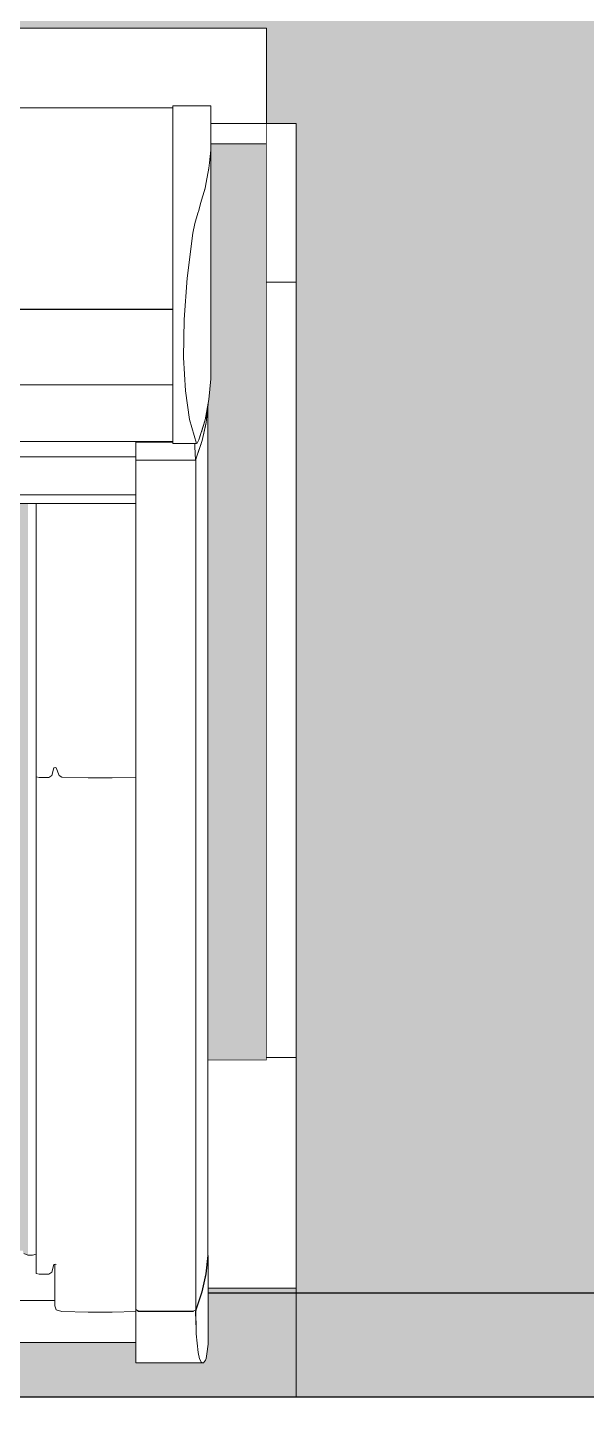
# Model space of a CAD drawing. Header units: metres. Extents: x -208 to 1512, y -277 to 123.
# Drawn here: x 827.844 to 828.219, y -15.091 to -14.15 of the extents above; entities that cross this region are included whole.
import ezdxf

# ---------------------------------------------------------------- set-up
doc = ezdxf.new("R2010")
doc.units = ezdxf.units.M
doc.header["$MEASUREMENT"] = 0
doc.linetypes.add('Baufluchtlinie', pattern=[2.6, 1.6, -1])
doc.linetypes.add('Wipeout_Contour', pattern=[1, 0, -1])
for name, color, linetype in [('325 Dachfenster', 7, 'Continuous'), ('330 Dachaufbau', 7, 'Continuous'), ('918 Lageplan Beschriftung.x', 7, 'Continuous'), ('Neubau_840 Baulinien', 7, 'Continuous')]:
    doc.layers.add(name, color=color, linetype=linetype)

# ---------------------------------------------------------------- blocks, each defined once
blk = doc.blocks.new('Dachfläche_65_5', base_point=(831.51728, -10.4))
at = {"layer": '330 Dachaufbau', "linetype": 'Continuous', "lineweight": 0, "true_color": 0x000000}
h = blk.add_hatch(color=18, dxfattribs=at)
h.paths.add_polyline_path([(831.51728, -13.58499), (828.57228, -13.58499), (828.57228, -11.155), (831.51728, -11.155), (831.51728, -10.4), (825.29541, -10.4), (825.31254, -15.07), (826.27442, -15.07), (826.27442, -14.22801), (828.02442, -14.22801), (828.02442, -15.07), (828.70279, -15.07), (828.70279, -14.22801), (830.45279, -14.22801), (830.45279, -15.07), (831.51728, -15.07)])
h.paths.add_polyline_path([(826.32035, -12.8025), (826.32035, -11.20127), (828.02035, -11.20127), (828.02035, -12.8025)], flags=0)
at = {"layer": '330 Dachaufbau', "color": 7, "linetype": 'Continuous', "lineweight": 18, "flags": 128}
for points in [[(828.02442, -14.22801), (826.27442, -14.22801)], [(828.02442, -15.07), (828.02442, -14.22801)], [(828.70279, -15.07), (828.02442, -15.07)]]:
    blk.add_lwpolyline(points, dxfattribs=at)
blk = doc.blocks.new('VELUX SlopeRoofBundle[44]_5', base_point=(825.25728, 0))
at = {"color": 254, "linetype": 'Wipeout_Contour', "lineweight": 0, "ltscale": 6624.691303}
blk.add_wipeout([(827.96702, -14.36427), (827.96702, -14.36991), (827.96706, -14.29623), (827.96706, -14.20473), (827.96705, -14.20261), (827.96704, -14.20997), (827.96703, -14.21873), (827.96702, -14.23224)], dxfattribs=at).dxf.layer = '325 Dachfenster'
at = {"color": 254, "linetype": 'Wipeout_Contour', "lineweight": 0, "ltscale": 3312.571994}
blk.add_wipeout([(828.00442, -14.32091), (828.00442, -14.84205), (828.02442, -14.84205), (828.02442, -14.32091)], dxfattribs=at).dxf.layer = '325 Dachfenster'
at = {"color": 254, "linetype": 'Wipeout_Contour', "lineweight": 0, "ltscale": 3312.579909}
blk.add_wipeout([(827.94142, -14.4134), (827.94142, -14.42938), (827.95728, -14.42938), (827.95277, -14.4134)], dxfattribs=at).dxf.layer = '325 Dachfenster'
at = {"color": 254, "linetype": 'Wipeout_Contour', "lineweight": 0, "ltscale": 3311.960292}
blk.add_wipeout([(827.86152, -14.64745), (827.86232, -14.64717), (827.86232, -14.46976), (827.86152, -14.46976)], dxfattribs=at).dxf.layer = '325 Dachfenster'
at = {"color": 254, "linetype": 'Wipeout_Contour', "lineweight": 0, "ltscale": 3310.704285}
blk.add_wipeout([(827.16222, -15.03311), (827.91662, -15.03311), (827.91662, -15.02858), (827.16222, -15.02858)], dxfattribs=at).dxf.layer = '325 Dachfenster'
at = {"color": 254, "linetype": 'Wipeout_Contour', "lineweight": 0, "ltscale": 4139.94595}
blk.add_wipeout([(827.91662, -15.04683), (827.91662, -15.04719), (827.96212, -15.04719), (827.96112, -15.04689), (827.96083, -15.04683)], dxfattribs=at).dxf.layer = '325 Dachfenster'
at = {"color": 254, "linetype": 'Wipeout_Contour', "lineweight": 0, "ltscale": 3312.549962}
blk.add_wipeout([(828.00442, -14.21437), (828.00442, -14.32091), (828.02442, -14.32091), (828.02442, -14.21437)], dxfattribs=at).dxf.layer = '325 Dachfenster'
at = {"color": 254, "linetype": 'Wipeout_Contour', "lineweight": 0, "ltscale": 3312.541765}
blk.add_wipeout([(827.94142, -14.39403), (827.94142, -14.4134), (827.95277, -14.4134), (827.94988, -14.39403)], dxfattribs=at).dxf.layer = '325 Dachfenster'
at = {"color": 254, "linetype": 'Wipeout_Contour', "lineweight": 0, "ltscale": 3311.963497}
blk.add_wipeout([(827.86232, -14.46976), (827.86232, -14.64717), (827.86312, -14.64738), (827.86312, -14.46976)], dxfattribs=at).dxf.layer = '325 Dachfenster'
at = {"color": 254, "linetype": 'Wipeout_Contour', "lineweight": 0, "ltscale": 3310.704459}
blk.add_wipeout([(827.16222, -15.03339), (827.91662, -15.03339), (827.91662, -15.03311), (827.16222, -15.03311)], dxfattribs=at).dxf.layer = '325 Dachfenster'
at = {"layer": '325 Dachfenster', "linetype": 'Continuous', "lineweight": 0, "flags": 128}
for points in [[(828.02442, -14.21437), (828.02442, -14.32091)], [(828.00442, -14.32091), (828.02442, -14.32091)]]:
    blk.add_lwpolyline(points, dxfattribs=at)
at = {"color": 254, "linetype": 'Wipeout_Contour', "lineweight": 0, "ltscale": 3312.432256}
blk.add_wipeout([(827.94142, -14.39403), (827.94988, -14.39403), (827.94861, -14.37154), (827.94142, -14.37154)], dxfattribs=at).dxf.layer = '325 Dachfenster'
at = {"color": 254, "linetype": 'Wipeout_Contour', "lineweight": 0, "ltscale": 3311.968702}
blk.add_wipeout([(827.86312, -14.64738), (827.86512, -14.65254), (827.86512, -14.46976), (827.86312, -14.46976)], dxfattribs=at).dxf.layer = '325 Dachfenster'
at = {"color": 254, "linetype": 'Wipeout_Contour', "lineweight": 0, "ltscale": 3312.334921}
blk.add_wipeout([(827.94142, -14.34615), (827.94142, -14.37154), (827.94861, -14.37154), (827.94903, -14.34615)], dxfattribs=at).dxf.layer = '325 Dachfenster'
at = {"color": 254, "linetype": 'Wipeout_Contour', "lineweight": 0, "ltscale": 3311.955705}
blk.add_wipeout([(827.86022, -14.46976), (827.86022, -14.65261), (827.86152, -14.64745), (827.86152, -14.46976)], dxfattribs=at).dxf.layer = '325 Dachfenster'
at = {"color": 254, "linetype": 'Wipeout_Contour', "lineweight": 0, "ltscale": 9936.168411}
blk.add_wipeout([(827.94861, -14.37154), (827.94988, -14.39403), (827.95277, -14.4134), (827.95728, -14.42938), (827.95792, -14.4291), (827.95902, -14.42693), (827.95902, -14.27283), (827.95826, -14.27474), (827.95617, -14.2816), (827.95486, -14.28817), (827.95112, -14.31829), (827.94903, -14.34615)], dxfattribs=at).dxf.layer = '325 Dachfenster'
at = {"color": 254, "linetype": 'Wipeout_Contour', "lineweight": 0, "ltscale": 3311.932158}
blk.add_wipeout([(827.85152, -14.65389), (827.85812, -14.65389), (827.85812, -14.46976), (827.85152, -14.46976)], dxfattribs=at).dxf.layer = '325 Dachfenster'
at = {"color": 254, "linetype": 'Wipeout_Contour', "lineweight": 0, "ltscale": 3311.976818}
blk.add_wipeout([(827.86512, -14.46976), (827.86512, -14.65254), (827.86692, -14.6536), (827.86692, -14.46976)], dxfattribs=at).dxf.layer = '325 Dachfenster'
at = {"color": 254, "linetype": 'Wipeout_Contour', "lineweight": 0, "ltscale": 4140.645843}
blk.add_wipeout([(827.95902, -14.27283), (827.95902, -14.42693), (827.96312, -14.41344), (827.96312, -14.2578), (827.96014, -14.26816)], dxfattribs=at).dxf.layer = '325 Dachfenster'
at = {"color": 254, "linetype": 'Wipeout_Contour', "lineweight": 0, "ltscale": 3312.49453}
blk.add_wipeout([(827.94142, -14.31829), (827.94142, -14.34615), (827.94903, -14.34615), (827.95112, -14.31829)], dxfattribs=at).dxf.layer = '325 Dachfenster'
at = {"color": 254, "linetype": 'Wipeout_Contour', "lineweight": 0, "ltscale": 3311.915105}
blk.add_wipeout([(827.84962, -14.65339), (827.85152, -14.65389), (827.85152, -14.46976), (827.84962, -14.46976)], dxfattribs=at).dxf.layer = '325 Dachfenster'
at = {"color": 254, "linetype": 'Wipeout_Contour', "lineweight": 0, "ltscale": 3311.949407}
blk.add_wipeout([(827.85812, -14.46976), (827.85812, -14.65389), (827.86022, -14.65261), (827.86022, -14.46976)], dxfattribs=at).dxf.layer = '325 Dachfenster'
at = {"color": 254, "linetype": 'Wipeout_Contour', "lineweight": 0, "ltscale": 3312.01569}
blk.add_wipeout([(827.86692, -14.6536), (827.88452, -14.65417), (827.88452, -14.46976), (827.86692, -14.46976)], dxfattribs=at).dxf.layer = '325 Dachfenster'
at = {"color": 254, "linetype": 'Wipeout_Contour', "lineweight": 0, "ltscale": 4140.670861}
blk.add_wipeout([(827.96312, -14.2578), (827.96312, -14.41344), (827.96572, -14.39979), (827.96572, -14.24443), (827.9638, -14.25402)], dxfattribs=at).dxf.layer = '325 Dachfenster'
at = {"color": 254, "linetype": 'Wipeout_Contour', "lineweight": 0, "ltscale": 3312.561913}
blk.add_wipeout([(827.94142, -14.28817), (827.94142, -14.31829), (827.95112, -14.31829), (827.95486, -14.28817)], dxfattribs=at).dxf.layer = '325 Dachfenster'
at = {"color": 254, "linetype": 'Wipeout_Contour', "lineweight": 0, "ltscale": 5797.372191}
blk.add_wipeout([(827.95712, -14.43932), (827.96112, -14.42737), (827.96112, -14.42002), (827.95902, -14.42693), (827.95792, -14.4291), (827.95728, -14.42938), (827.95712, -14.42938)], dxfattribs=at).dxf.layer = '325 Dachfenster'
at = {"color": 254, "linetype": 'Wipeout_Contour', "lineweight": 0, "ltscale": 3311.907055}
blk.add_wipeout([(827.84412, -14.46976), (827.84412, -14.97484), (827.84722, -14.97491), (827.84722, -14.46976)], dxfattribs=at).dxf.layer = '325 Dachfenster'
at = {"color": 254, "linetype": 'Wipeout_Contour', "lineweight": 0, "ltscale": 3312.083345}
blk.add_wipeout([(827.88452, -14.46976), (827.88452, -14.65417), (827.90072, -14.65417), (827.90072, -14.46976)], dxfattribs=at).dxf.layer = '325 Dachfenster'
at = {"color": 254, "linetype": 'Wipeout_Contour', "lineweight": 0, "ltscale": 3311.974485}
blk.add_wipeout([(827.86022, -14.65261), (827.86022, -14.9863), (827.86152, -14.98114), (827.86152, -14.64745)], dxfattribs=at).dxf.layer = '325 Dachfenster'
at = {"color": 254, "linetype": 'Wipeout_Contour', "lineweight": 0, "ltscale": 4140.672292}
blk.add_wipeout([(827.96572, -14.39979), (827.96702, -14.38588), (827.96702, -14.23224), (827.96607, -14.24087), (827.96572, -14.24443)], dxfattribs=at).dxf.layer = '325 Dachfenster'
at = {"color": 254, "linetype": 'Wipeout_Contour', "lineweight": 0, "ltscale": 4140.193274}
blk.add_wipeout([(827.96112, -14.42002), (827.96112, -14.42737), (827.96382, -14.4152), (827.96382, -14.40977), (827.96312, -14.41344)], dxfattribs=at).dxf.layer = '325 Dachfenster'
at = {"color": 254, "linetype": 'Wipeout_Contour', "lineweight": 0, "ltscale": 3311.918012}
blk.add_wipeout([(827.84722, -14.97491), (827.84962, -14.97409), (827.84962, -14.46976), (827.84722, -14.46976)], dxfattribs=at).dxf.layer = '325 Dachfenster'
at = {"color": 254, "linetype": 'Wipeout_Contour', "lineweight": 0, "ltscale": 3312.147477}
blk.add_wipeout([(827.90072, -14.46976), (827.90072, -14.65417), (827.91662, -14.65366), (827.91662, -14.46976)], dxfattribs=at).dxf.layer = '325 Dachfenster'
at = {"color": 254, "linetype": 'Wipeout_Contour', "lineweight": 0, "ltscale": 3311.995316}
blk.add_wipeout([(827.86692, -14.6536), (827.86512, -14.65254), (827.86512, -14.98626), (827.86692, -14.98732)], dxfattribs=at).dxf.layer = '325 Dachfenster'
at = {"layer": '325 Dachfenster', "linetype": 'Continuous', "lineweight": 0, "flags": 128}
for points in [[(827.96702, -14.36991), (827.96706, -14.29623)], [(827.96702, -14.38455), (827.96702, -14.36991)]]:
    blk.add_lwpolyline(points, dxfattribs=at)
at = {"color": 254, "linetype": 'Wipeout_Contour', "lineweight": 0, "ltscale": 3312.306579}
blk.add_wipeout([(827.94142, -14.21873), (827.94142, -14.22906), (827.96703, -14.22906), (827.96703, -14.21873)], dxfattribs=at).dxf.layer = '325 Dachfenster'
at = {"color": 254, "linetype": 'Wipeout_Contour', "lineweight": 0, "ltscale": 4139.994269}
blk.add_wipeout([(827.94142, -14.24087), (827.94142, -14.25402), (827.9638, -14.25402), (827.96572, -14.24443), (827.96607, -14.24087)], dxfattribs=at).dxf.layer = '325 Dachfenster'
at = {"color": 254, "linetype": 'Wipeout_Contour', "lineweight": 0, "ltscale": 3312.352029}
blk.add_wipeout([(827.96512, -14.40294), (827.96382, -14.40977), (827.96382, -14.4152), (827.96512, -14.40295)], dxfattribs=at).dxf.layer = '325 Dachfenster'
at = {"color": 254, "linetype": 'Wipeout_Contour', "lineweight": 0, "ltscale": 3312.259187}
blk.add_wipeout([(827.91662, -14.43142), (827.91662, -14.44058), (827.95659, -14.44058), (827.95622, -14.43142)], dxfattribs=at).dxf.layer = '325 Dachfenster'
at = {"color": 254, "linetype": 'Wipeout_Contour', "lineweight": 0, "ltscale": 3311.93357}
blk.add_wipeout([(827.85152, -14.65389), (827.84962, -14.65339), (827.84962, -14.98708), (827.85152, -14.98757)], dxfattribs=at).dxf.layer = '325 Dachfenster'
at = {"color": 254, "linetype": 'Wipeout_Contour', "lineweight": 0, "ltscale": 3311.98748}
blk.add_wipeout([(827.86512, -14.65254), (827.86312, -14.64738), (827.86312, -14.9811), (827.86512, -14.98626)], dxfattribs=at).dxf.layer = '325 Dachfenster'
at = {"color": 254, "linetype": 'Wipeout_Contour', "lineweight": 0, "ltscale": 3312.305935}
blk.add_wipeout([(827.94142, -14.20997), (827.94142, -14.21873), (827.96703, -14.21873), (827.96704, -14.20997)], dxfattribs=at).dxf.layer = '325 Dachfenster'
at = {"color": 254, "linetype": 'Wipeout_Contour', "lineweight": 0, "ltscale": 4139.92877}
blk.add_wipeout([(827.94142, -14.22906), (827.94142, -14.24087), (827.96607, -14.24087), (827.96702, -14.23224), (827.96703, -14.22906)], dxfattribs=at).dxf.layer = '325 Dachfenster'
at = {"color": 254, "linetype": 'Wipeout_Contour', "lineweight": 0, "ltscale": 4140.074925}
blk.add_wipeout([(827.94142, -14.25402), (827.94142, -14.26816), (827.96014, -14.26816), (827.96312, -14.2578), (827.9638, -14.25402)], dxfattribs=at).dxf.layer = '325 Dachfenster'
at = {"color": 254, "linetype": 'Wipeout_Contour', "lineweight": 0, "ltscale": 4140.806641}
blk.add_wipeout([(827.96362, -14.4161), (827.96362, -14.98739), (827.96492, -14.97514), (827.96492, -14.40484), (827.96382, -14.4152)], dxfattribs=at).dxf.layer = '325 Dachfenster'
at = {"color": 254, "linetype": 'Wipeout_Contour', "lineweight": 0, "ltscale": 4968.124503}
blk.add_wipeout([(827.91662, -14.43142), (827.95622, -14.43142), (827.95622, -14.42938), (827.94142, -14.42938), (827.94142, -14.42846), (827.91662, -14.42846)], dxfattribs=at).dxf.layer = '325 Dachfenster'
at = {"color": 254, "linetype": 'Wipeout_Contour', "lineweight": 0, "ltscale": 3311.950584}
blk.add_wipeout([(827.85152, -14.65389), (827.85152, -14.98757), (827.85812, -14.98757), (827.85812, -14.65389)], dxfattribs=at).dxf.layer = '325 Dachfenster'
at = {"color": 254, "linetype": 'Wipeout_Contour', "lineweight": 0, "ltscale": 3312.03417}
blk.add_wipeout([(827.86692, -14.6536), (827.86692, -14.98732), (827.88452, -14.98789), (827.88452, -14.65417)], dxfattribs=at).dxf.layer = '325 Dachfenster'
at = {"layer": '325 Dachfenster', "linetype": 'Continuous', "lineweight": 0, "flags": 128}
blk.add_lwpolyline([(827.96512, -14.40294), (827.96512, -14.40295)], dxfattribs=at)
at = {"color": 254, "linetype": 'Wipeout_Contour', "lineweight": 0, "ltscale": 3312.305408}
blk.add_wipeout([(827.94142, -14.20261), (827.94142, -14.20997), (827.96704, -14.20997), (827.96705, -14.20261)], dxfattribs=at).dxf.layer = '325 Dachfenster'
at = {"color": 254, "linetype": 'Wipeout_Contour', "lineweight": 0, "ltscale": 4140.039423}
blk.add_wipeout([(827.94142, -14.26816), (827.94142, -14.27474), (827.95826, -14.27474), (827.95902, -14.27283), (827.96014, -14.26816)], dxfattribs=at).dxf.layer = '325 Dachfenster'
at = {"color": 254, "linetype": 'Wipeout_Contour', "lineweight": 0, "ltscale": 3312.219542}
blk.add_wipeout([(827.91662, -14.42818), (827.91662, -14.42846), (827.94142, -14.42846), (827.94142, -14.42818)], dxfattribs=at).dxf.layer = '325 Dachfenster'
at = {"color": 254, "linetype": 'Wipeout_Contour', "lineweight": 0, "ltscale": 4968.590463}
blk.add_wipeout([(827.95622, -14.42938), (827.95622, -14.43142), (827.95659, -14.44058), (827.95667, -14.4405), (827.95712, -14.43932), (827.95712, -14.42938)], dxfattribs=at).dxf.layer = '325 Dachfenster'
at = {"color": 254, "linetype": 'Wipeout_Contour', "lineweight": 0, "ltscale": 3311.967931}
blk.add_wipeout([(827.85812, -14.65389), (827.85812, -14.98757), (827.86022, -14.9863), (827.86022, -14.65261)], dxfattribs=at).dxf.layer = '325 Dachfenster'
at = {"color": 254, "linetype": 'Wipeout_Contour', "lineweight": 0, "ltscale": 3312.101782}
blk.add_wipeout([(827.90072, -14.65417), (827.88452, -14.65417), (827.88452, -14.98789), (827.90072, -14.98789)], dxfattribs=at).dxf.layer = '325 Dachfenster'
at = {"layer": '325 Dachfenster', "linetype": 'Continuous', "lineweight": 0, "flags": 128}
for points in [[(827.96706, -14.20473), (827.96705, -14.20261)], [(827.96706, -14.29623), (827.96706, -14.20473)], [(828.02442, -14.21437), (828.00442, -14.21437), (827.96706, -14.21437)]]:
    blk.add_lwpolyline(points, dxfattribs=at)
at = {"color": 254, "linetype": 'Wipeout_Contour', "lineweight": 0, "ltscale": 3310.646118}
blk.add_wipeout([(827.13742, -14.20381), (827.13742, -14.21131), (827.94142, -14.21131), (827.94142, -14.20381)], dxfattribs=at).dxf.layer = '325 Dachfenster'
at = {"color": 254, "linetype": 'Wipeout_Contour', "lineweight": 0, "ltscale": 3310.649862}
blk.add_wipeout([(827.94142, -14.25494), (827.13742, -14.25494), (827.13742, -14.26901), (827.94142, -14.26901)], dxfattribs=at).dxf.layer = '325 Dachfenster'
at = {"color": 254, "linetype": 'Wipeout_Contour', "lineweight": 0, "ltscale": 3312.413986}
blk.add_wipeout([(827.94142, -14.27474), (827.94142, -14.2816), (827.95617, -14.2816), (827.95826, -14.27474)], dxfattribs=at).dxf.layer = '325 Dachfenster'
at = {"color": 254, "linetype": 'Wipeout_Contour', "lineweight": 0, "ltscale": 3310.660823}
blk.add_wipeout([(827.13742, -14.42818), (827.94142, -14.42818), (827.94142, -14.41206), (827.13742, -14.41206)], dxfattribs=at).dxf.layer = '325 Dachfenster'
at = {"color": 254, "linetype": 'Wipeout_Contour', "lineweight": 0, "ltscale": 4140.876801}
blk.add_wipeout([(827.96092, -14.42797), (827.96092, -14.99956), (827.96362, -14.98739), (827.96362, -14.4161), (827.96112, -14.42737)], dxfattribs=at).dxf.layer = '325 Dachfenster'
at = {"color": 254, "linetype": 'Wipeout_Contour', "lineweight": 0, "ltscale": 3312.271545}
blk.add_wipeout([(827.91832, -14.44058), (827.91832, -15.01247), (827.95512, -15.01247), (827.95512, -14.44058)], dxfattribs=at).dxf.layer = '325 Dachfenster'
at = {"color": 254, "linetype": 'Wipeout_Contour', "lineweight": 0, "ltscale": 3311.978514}
blk.add_wipeout([(827.86152, -14.64745), (827.86152, -14.98114), (827.86232, -14.98085), (827.86232, -14.64717)], dxfattribs=at).dxf.layer = '325 Dachfenster'
at = {"layer": '325 Dachfenster', "linetype": 'Continuous', "lineweight": 0, "flags": 128}
for points in [[(827.13742, -14.20381), (827.94142, -14.20381)], [(827.96705, -14.20261), (827.94142, -14.20261)]]:
    blk.add_lwpolyline(points, dxfattribs=at)
at = {"color": 254, "linetype": 'Wipeout_Contour', "lineweight": 0, "ltscale": 3310.646674}
blk.add_wipeout([(827.94142, -14.21131), (827.13742, -14.21131), (827.13742, -14.22001), (827.94142, -14.22001)], dxfattribs=at).dxf.layer = '325 Dachfenster'
at = {"color": 254, "linetype": 'Wipeout_Contour', "lineweight": 0, "ltscale": 3310.648931}
blk.add_wipeout([(827.13742, -14.242), (827.13742, -14.25494), (827.94142, -14.25494), (827.94142, -14.242)], dxfattribs=at).dxf.layer = '325 Dachfenster'
at = {"color": 254, "linetype": 'Wipeout_Contour', "lineweight": 0, "ltscale": 3310.650556}
blk.add_wipeout([(827.13742, -14.26901), (827.13742, -14.27509), (827.94142, -14.27509), (827.94142, -14.26901)], dxfattribs=at).dxf.layer = '325 Dachfenster'
at = {"color": 254, "linetype": 'Wipeout_Contour', "lineweight": 0, "ltscale": 3312.376661}
blk.add_wipeout([(827.94142, -14.2816), (827.94142, -14.28817), (827.95486, -14.28817), (827.95617, -14.2816)], dxfattribs=at).dxf.layer = '325 Dachfenster'
at = {"color": 254, "linetype": 'Wipeout_Contour', "lineweight": 0, "ltscale": 3310.659523}
blk.add_wipeout([(827.13742, -14.39084), (827.13742, -14.41206), (827.94142, -14.41206), (827.94142, -14.39084)], dxfattribs=at).dxf.layer = '325 Dachfenster'
at = {"color": 254, "linetype": 'Wipeout_Contour', "lineweight": 0, "ltscale": 4967.821618}
blk.add_wipeout([(827.95512, -14.44058), (827.95512, -15.01247), (827.95692, -15.01151), (827.95692, -14.43984), (827.95667, -14.4405), (827.95659, -14.44058)], dxfattribs=at).dxf.layer = '325 Dachfenster'
at = {"color": 254, "linetype": 'Wipeout_Contour', "lineweight": 0, "ltscale": 3312.194493}
blk.add_wipeout([(827.91662, -14.44058), (827.91662, -15.01121), (827.91832, -15.01247), (827.91832, -14.44058)], dxfattribs=at).dxf.layer = '325 Dachfenster'
at = {"color": 254, "linetype": 'Wipeout_Contour', "lineweight": 0, "ltscale": 4967.24735}
blk.add_wipeout([(827.86232, -14.98085), (827.86302, -14.98104), (827.86302, -14.98107), (827.86312, -14.9811), (827.86312, -14.64738), (827.86232, -14.64717)], dxfattribs=at).dxf.layer = '325 Dachfenster'
at = {"layer": '325 Dachfenster', "linetype": 'Continuous', "lineweight": 0, "flags": 128}
for points in [[(827.84962, -14.65339), (827.85152, -14.65389), (827.85812, -14.65389)], [(827.85812, -14.65389), (827.86022, -14.65261)], [(827.86022, -14.65261), (827.86152, -14.64745)], [(827.86152, -14.64745), (827.86232, -14.64717)], [(827.86232, -14.64717), (827.86312, -14.64738)], [(827.86312, -14.64738), (827.86512, -14.65254)], [(827.86512, -14.65254), (827.86692, -14.6536)]]:
    blk.add_lwpolyline(points, dxfattribs=at)
at = {"color": 254, "linetype": 'Wipeout_Contour', "lineweight": 0, "ltscale": 3310.647325}
blk.add_wipeout([(827.13742, -14.22001), (827.13742, -14.23026), (827.94142, -14.23026), (827.94142, -14.22001)], dxfattribs=at).dxf.layer = '325 Dachfenster'
at = {"color": 254, "linetype": 'Wipeout_Contour', "lineweight": 0, "ltscale": 3310.650988}
blk.add_wipeout([(827.94142, -14.27509), (827.13742, -14.27509), (827.13742, -14.28152), (827.94142, -14.28152)], dxfattribs=at).dxf.layer = '325 Dachfenster'
at = {"color": 254, "linetype": 'Wipeout_Contour', "lineweight": 0, "ltscale": 3310.652659}
blk.add_wipeout([(827.13742, -14.28761), (827.13742, -14.31738), (827.94142, -14.31738), (827.94142, -14.28761)], dxfattribs=at).dxf.layer = '325 Dachfenster'
at = {"color": 254, "linetype": 'Wipeout_Contour', "lineweight": 0, "ltscale": 3310.658755}
blk.add_wipeout([(827.13742, -14.39), (827.13742, -14.39084), (827.94142, -14.39084), (827.94142, -14.39)], dxfattribs=at).dxf.layer = '325 Dachfenster'
at = {"color": 254, "linetype": 'Wipeout_Contour', "lineweight": 0, "ltscale": 4140.884537}
blk.add_wipeout([(827.95692, -14.43984), (827.95692, -15.01151), (827.96092, -14.99956), (827.96092, -14.42797), (827.95712, -14.43932)], dxfattribs=at).dxf.layer = '325 Dachfenster'
at = {"color": 254, "linetype": 'Wipeout_Contour', "lineweight": 0, "ltscale": 3310.664077}
blk.add_wipeout([(827.91662, -14.46389), (827.16222, -14.46389), (827.16222, -14.46963), (827.91662, -14.46963)], dxfattribs=at).dxf.layer = '325 Dachfenster'
at = {"color": 254, "linetype": 'Wipeout_Contour', "lineweight": 0, "ltscale": 3312.165951}
blk.add_wipeout([(827.90072, -14.98789), (827.91662, -14.98738), (827.91662, -14.65366), (827.90072, -14.65417)], dxfattribs=at).dxf.layer = '325 Dachfenster'
at = {"color": 254, "linetype": 'Wipeout_Contour', "lineweight": 0, "ltscale": 13242.781842}
blk.add_wipeout([(827.16222, -15.01269), (827.16222, -15.02356), (827.91662, -15.02356), (827.91662, -15.01269), (827.90072, -15.0132), (827.88452, -15.0132), (827.86692, -15.01264), (827.86312, -15.01158), (827.86212, -15.00882), (827.86212, -15.00525), (827.21672, -15.00525), (827.21672, -15.00882), (827.21572, -15.01158), (827.21192, -15.01264), (827.19432, -15.0132), (827.17812, -15.0132)], dxfattribs=at).dxf.layer = '325 Dachfenster'
at = {"layer": '325 Dachfenster', "linetype": 'Continuous', "lineweight": 0, "flags": 128}
for points in [[(827.96705, -14.20261), (827.96704, -14.20997), (827.96703, -14.21873), (827.96703, -14.22906), (827.96702, -14.23224), (827.96607, -14.24087), (827.96572, -14.24443), (827.9638, -14.25402), (827.96312, -14.2578), (827.96014, -14.26816), (827.95902, -14.27283), (827.95826, -14.27474), (827.95617, -14.2816), (827.95486, -14.28817), (827.95112, -14.31829), (827.94903, -14.34615), (827.94861, -14.37154), (827.94988, -14.39403), (827.95277, -14.4134), (827.95728, -14.42938)], [(827.95792, -14.4291), (827.95902, -14.42693), (827.96312, -14.41344), (827.96572, -14.39979), (827.96702, -14.38588), (827.96702, -14.38455)], [(827.95667, -14.4405), (827.95712, -14.43932), (827.96112, -14.42737), (827.96382, -14.4152), (827.96512, -14.40295)], [(827.95728, -14.42938), (827.94142, -14.42938)], [(827.95622, -14.42938), (827.95622, -14.43142), (827.95659, -14.44058)], [(827.95728, -14.42938), (827.95792, -14.4291)], [(827.95659, -14.44058), (827.95667, -14.4405)], [(827.86692, -14.6536), (827.88452, -14.65417), (827.90072, -14.65417), (827.91662, -14.65366)]]:
    blk.add_lwpolyline(points, dxfattribs=at)
at = {"color": 254, "linetype": 'Wipeout_Contour', "lineweight": 0, "ltscale": 3310.648082}
blk.add_wipeout([(827.13742, -14.23026), (827.13742, -14.242), (827.94142, -14.242), (827.94142, -14.23026)], dxfattribs=at).dxf.layer = '325 Dachfenster'
at = {"color": 254, "linetype": 'Wipeout_Contour', "lineweight": 0, "ltscale": 3310.65142}
blk.add_wipeout([(827.13742, -14.28761), (827.94142, -14.28761), (827.94142, -14.28152), (827.13742, -14.28152)], dxfattribs=at).dxf.layer = '325 Dachfenster'
at = {"color": 254, "linetype": 'Wipeout_Contour', "lineweight": 0, "ltscale": 3310.654439}
blk.add_wipeout([(827.94142, -14.31738), (827.13742, -14.31738), (827.13742, -14.33908), (827.94142, -14.33908)], dxfattribs=at).dxf.layer = '325 Dachfenster'
at = {"color": 254, "linetype": 'Wipeout_Contour', "lineweight": 0, "ltscale": 3310.65791}
blk.add_wipeout([(827.13742, -14.39), (827.94142, -14.39), (827.94142, -14.36652), (827.13742, -14.36652)], dxfattribs=at).dxf.layer = '325 Dachfenster'
at = {"color": 254, "linetype": 'Wipeout_Contour', "lineweight": 0, "ltscale": 3310.663823}
blk.add_wipeout([(827.91662, -14.46237), (827.16222, -14.46237), (827.16222, -14.46389), (827.91662, -14.46389)], dxfattribs=at).dxf.layer = '325 Dachfenster'
at = {"color": 254, "linetype": 'Wipeout_Contour', "lineweight": 0, "ltscale": 3310.664282}
blk.add_wipeout([(827.16222, -14.46963), (827.16222, -14.46976), (827.91662, -14.46976), (827.91662, -14.46963)], dxfattribs=at).dxf.layer = '325 Dachfenster'
at = {"color": 254, "linetype": 'Wipeout_Contour', "lineweight": 0, "ltscale": 6625.654283}
blk.add_wipeout([(827.96492, -14.84386), (827.96492, -14.975), (827.96512, -14.97514), (827.96512, -14.99705), (828.02442, -14.99705), (828.02442, -14.84205), (828.00442, -14.84205), (828.00442, -14.84386)], dxfattribs=at).dxf.layer = '325 Dachfenster'
at = {"color": 254, "linetype": 'Wipeout_Contour', "lineweight": 0, "ltscale": 3312.047004}
blk.add_wipeout([(827.86692, -14.98732), (827.86692, -15.01264), (827.88452, -15.0132), (827.88452, -14.98789)], dxfattribs=at).dxf.layer = '325 Dachfenster'
at = {"color": 254, "linetype": 'Wipeout_Contour', "lineweight": 0, "ltscale": 3310.703915}
blk.add_wipeout([(827.16222, -15.02462), (827.16222, -15.02689), (827.91662, -15.02689), (827.91662, -15.02462)], dxfattribs=at).dxf.layer = '325 Dachfenster'
at = {"layer": '325 Dachfenster', "linetype": 'Continuous', "lineweight": 0, "flags": 128}
for points in [[(828.02442, -14.32091), (828.02442, -14.84205)], [(827.13742, -14.39), (827.94142, -14.39)], [(827.91662, -14.46976), (827.16222, -14.46976)], [(828.02442, -14.84205), (828.00442, -14.84205)], [(828.02442, -14.84205), (828.02442, -14.99705)]]:
    blk.add_lwpolyline(points, dxfattribs=at)
at = {"color": 254, "linetype": 'Wipeout_Contour', "lineweight": 0, "ltscale": 3310.656179}
blk.add_wipeout([(827.94142, -14.34014), (827.13742, -14.34014), (827.13742, -14.36652), (827.94142, -14.36652)], dxfattribs=at).dxf.layer = '325 Dachfenster'
at = {"color": 254, "linetype": 'Wipeout_Contour', "lineweight": 0, "ltscale": 3310.663553}
blk.add_wipeout([(827.16222, -14.46042), (827.91662, -14.46042), (827.91662, -14.45811), (827.16222, -14.45811)], dxfattribs=at).dxf.layer = '325 Dachfenster'
at = {"color": 254, "linetype": 'Wipeout_Contour', "lineweight": 0, "ltscale": 3312.331924}
blk.add_wipeout([(827.86212, -15.00882), (827.86312, -15.01158), (827.86512, -14.98626), (827.86312, -14.98117)], dxfattribs=at).dxf.layer = '325 Dachfenster'
at = {"color": 254, "linetype": 'Wipeout_Contour', "lineweight": 0, "ltscale": 3312.114639}
blk.add_wipeout([(827.88452, -15.0132), (827.90072, -15.0132), (827.90072, -14.98789), (827.88452, -14.98789)], dxfattribs=at).dxf.layer = '325 Dachfenster'
at = {"color": 254, "linetype": 'Wipeout_Contour', "lineweight": 0, "ltscale": 3310.704059}
blk.add_wipeout([(827.16222, -15.02689), (827.16222, -15.02858), (827.91662, -15.02858), (827.91662, -15.02689)], dxfattribs=at).dxf.layer = '325 Dachfenster'
at = {"color": 254, "linetype": 'Wipeout_Contour', "lineweight": 0, "ltscale": 3310.655225}
blk.add_wipeout([(827.94142, -14.3393), (827.13742, -14.3393), (827.13742, -14.33986), (827.94142, -14.33986)], dxfattribs=at).dxf.layer = '325 Dachfenster'
at = {"color": 254, "linetype": 'Wipeout_Contour', "lineweight": 0, "ltscale": 3310.663702}
blk.add_wipeout([(827.16222, -14.46042), (827.16222, -14.46237), (827.91662, -14.46237), (827.91662, -14.46042)], dxfattribs=at).dxf.layer = '325 Dachfenster'
at = {"color": 254, "linetype": 'Wipeout_Contour', "lineweight": 0, "ltscale": 2483.513615}
blk.add_wipeout([(827.86312, -15.01158), (827.86692, -15.01264), (827.86692, -14.98732)], dxfattribs=at).dxf.layer = '325 Dachfenster'
at = {"color": 254, "linetype": 'Wipeout_Contour', "lineweight": 0, "ltscale": 3312.178785}
blk.add_wipeout([(827.90072, -14.98789), (827.90072, -15.0132), (827.91662, -15.01269), (827.91662, -14.98738)], dxfattribs=at).dxf.layer = '325 Dachfenster'
at = {"color": 254, "linetype": 'Wipeout_Contour', "lineweight": 0, "ltscale": 3310.703794}
blk.add_wipeout([(827.16222, -15.02462), (827.91662, -15.02462), (827.91662, -15.02356), (827.16222, -15.02356)], dxfattribs=at).dxf.layer = '325 Dachfenster'
at = {"layer": '325 Dachfenster', "linetype": 'Continuous', "lineweight": 0, "flags": 128}
blk.add_lwpolyline([(827.91662, -14.46389), (827.16222, -14.46389)], dxfattribs=at)
at = {"color": 254, "linetype": 'Wipeout_Contour', "lineweight": 0, "ltscale": 3310.655198}
blk.add_wipeout([(827.94142, -14.33908), (827.13742, -14.33908), (827.13742, -14.3393), (827.94142, -14.3393)], dxfattribs=at).dxf.layer = '325 Dachfenster'
at = {"color": 254, "linetype": 'Wipeout_Contour', "lineweight": 0, "ltscale": 3310.663376}
blk.add_wipeout([(827.16222, -14.45811), (827.91662, -14.45811), (827.91662, -14.45535), (827.16222, -14.45535)], dxfattribs=at).dxf.layer = '325 Dachfenster'
at = {"color": 254, "linetype": 'Wipeout_Contour', "lineweight": 0, "ltscale": 2483.968341}
blk.add_wipeout([(827.86312, -15.01158), (827.86692, -14.98732), (827.86512, -14.98626)], dxfattribs=at).dxf.layer = '325 Dachfenster'
at = {"color": 254, "linetype": 'Wipeout_Contour', "lineweight": 0, "ltscale": 3312.32441}
blk.add_wipeout([(827.91662, -15.02775), (827.91662, -15.04027), (827.95846, -15.04027), (827.95725, -15.02775)], dxfattribs=at).dxf.layer = '325 Dachfenster'
at = {"layer": '325 Dachfenster', "linetype": 'Continuous', "lineweight": 0, "flags": 128}
blk.add_lwpolyline([(827.16222, -15.03339), (827.91662, -15.03339)], dxfattribs=at)
at = {"color": 254, "linetype": 'Wipeout_Contour', "lineweight": 0, "ltscale": 3310.655254}
blk.add_wipeout([(827.13742, -14.34014), (827.94142, -14.34014), (827.94142, -14.33986), (827.13742, -14.33986)], dxfattribs=at).dxf.layer = '325 Dachfenster'
at = {"color": 254, "linetype": 'Wipeout_Contour', "lineweight": 0, "ltscale": 3310.663173}
blk.add_wipeout([(827.16222, -14.4523), (827.16222, -14.45535), (827.91662, -14.45535), (827.91662, -14.4523)], dxfattribs=at).dxf.layer = '325 Dachfenster'
at = {"color": 254, "linetype": 'Wipeout_Contour', "lineweight": 0, "ltscale": 5795.47298}
blk.add_wipeout([(827.86212, -15.00882), (827.86312, -14.98117), (827.86309, -14.98109), (827.86302, -14.98107), (827.86302, -14.98104), (827.86232, -14.98085), (827.86212, -14.98092)], dxfattribs=at).dxf.layer = '325 Dachfenster'
at = {"color": 254, "linetype": 'Wipeout_Contour', "lineweight": 0, "ltscale": 4139.909903}
blk.add_wipeout([(827.91662, -15.01304), (827.91662, -15.02775), (827.95725, -15.02775), (827.95712, -15.02455), (827.95662, -15.01304)], dxfattribs=at).dxf.layer = '325 Dachfenster'
at = {"color": 254, "linetype": 'Wipeout_Contour', "lineweight": 0, "ltscale": 3312.320771}
blk.add_wipeout([(827.91662, -15.04027), (827.91662, -15.04449), (827.95942, -15.04449), (827.95846, -15.04027)], dxfattribs=at).dxf.layer = '325 Dachfenster'
at = {"layer": '325 Dachfenster', "linetype": 'Continuous', "lineweight": 0, "flags": 128}
for points in [[(827.94142, -14.20261), (827.94142, -14.20997), (827.94142, -14.21873), (827.94142, -14.22906), (827.94142, -14.24087), (827.94142, -14.25402), (827.94142, -14.26816), (827.94142, -14.27474), (827.94142, -14.2816), (827.94142, -14.28817), (827.94142, -14.31829), (827.94142, -14.34615), (827.94142, -14.37154), (827.94142, -14.39403), (827.94142, -14.4134), (827.94142, -14.42938)], [(827.13742, -14.33908), (827.94142, -14.33908)]]:
    blk.add_lwpolyline(points, dxfattribs=at)
at = {"color": 254, "linetype": 'Wipeout_Contour', "lineweight": 0, "ltscale": 3310.662945}
blk.add_wipeout([(827.91662, -14.44881), (827.16222, -14.44881), (827.16222, -14.4523), (827.91662, -14.4523)], dxfattribs=at).dxf.layer = '325 Dachfenster'
at = {"color": 254, "linetype": 'Wipeout_Contour', "lineweight": 0, "ltscale": 3310.701986}
blk.add_wipeout([(827.86212, -14.99323), (827.21672, -14.99323), (827.21672, -15.00518), (827.86212, -15.00518)], dxfattribs=at).dxf.layer = '325 Dachfenster'
at = {"color": 254, "linetype": 'Wipeout_Contour', "lineweight": 0, "ltscale": 3312.191534}
blk.add_wipeout([(827.9567, -15.01262), (827.95662, -15.01304), (827.95712, -15.02455), (827.95712, -15.01151)], dxfattribs=at).dxf.layer = '325 Dachfenster'
at = {"color": 254, "linetype": 'Wipeout_Contour', "lineweight": 0, "ltscale": 3312.332716}
blk.add_wipeout([(827.91662, -15.04683), (827.96083, -15.04683), (827.95942, -15.04449), (827.91662, -15.04449)], dxfattribs=at).dxf.layer = '325 Dachfenster'
at = {"color": 254, "linetype": 'Wipeout_Contour', "lineweight": 0, "ltscale": 3310.662693}
blk.add_wipeout([(827.91662, -14.44509), (827.16222, -14.44509), (827.16222, -14.44881), (827.91662, -14.44881)], dxfattribs=at).dxf.layer = '325 Dachfenster'
at = {"color": 254, "linetype": 'Wipeout_Contour', "lineweight": 0, "ltscale": 13242.789725}
blk.add_wipeout([(827.21672, -14.98092), (827.21672, -14.99323), (827.86212, -14.99323), (827.86212, -14.98092), (827.86152, -14.98114), (827.86022, -14.9863), (827.85812, -14.98757), (827.85152, -14.98757), (827.84962, -14.98708), (827.84962, -14.97866), (827.22922, -14.97866), (827.22922, -14.98708), (827.22732, -14.98757), (827.22072, -14.98757), (827.21862, -14.9863), (827.21732, -14.98114)], dxfattribs=at).dxf.layer = '325 Dachfenster'
at = {"color": 254, "linetype": 'Wipeout_Contour', "lineweight": 0, "ltscale": 3310.702422}
blk.add_wipeout([(827.21672, -15.00518), (827.21672, -15.00525), (827.86212, -15.00525), (827.86212, -15.00518)], dxfattribs=at).dxf.layer = '325 Dachfenster'
at = {"color": 254, "linetype": 'Wipeout_Contour', "lineweight": 0, "ltscale": 3312.293677}
blk.add_wipeout([(827.91662, -15.01304), (827.95662, -15.01304), (827.9567, -15.01262), (827.91662, -15.01262)], dxfattribs=at).dxf.layer = '325 Dachfenster'
at = {"layer": '325 Dachfenster', "linetype": 'Continuous', "lineweight": 0, "flags": 128}
for points in [[(827.84962, -14.98708), (827.85152, -14.98757), (827.85812, -14.98757)], [(827.86212, -15.00525), (827.21672, -15.00525)], [(827.86212, -15.00882), (827.86312, -15.01158)]]:
    blk.add_lwpolyline(points, dxfattribs=at)
at = {"color": 254, "linetype": 'Wipeout_Contour', "lineweight": 0, "ltscale": 3310.662427}
blk.add_wipeout([(827.16222, -14.44509), (827.91662, -14.44509), (827.91662, -14.44121), (827.16222, -14.44121)], dxfattribs=at).dxf.layer = '325 Dachfenster'
at = {"color": 254, "linetype": 'Wipeout_Contour', "lineweight": 0, "ltscale": 11587.420315}
blk.add_wipeout([(827.22922, -14.97866), (827.84962, -14.97866), (827.84962, -14.97409), (827.84722, -14.97491), (827.84412, -14.97484), (827.84132, -14.97371), (827.84082, -14.97286), (827.84082, -14.97173), (827.23802, -14.97173), (827.23802, -14.97286), (827.23752, -14.97371), (827.23472, -14.97484), (827.23162, -14.97491), (827.22922, -14.97409)], dxfattribs=at).dxf.layer = '325 Dachfenster'
at = {"color": 254, "linetype": 'Wipeout_Contour', "lineweight": 0, "ltscale": 11590.173508}
blk.add_wipeout([(827.91662, -15.01121), (827.91662, -15.01262), (827.9567, -15.01262), (827.95712, -15.01151), (827.96112, -14.99956), (827.96382, -14.98739), (827.96512, -14.97514), (827.96492, -14.975), (827.96492, -14.97514), (827.96362, -14.98739), (827.96092, -14.99956), (827.95692, -15.01151), (827.95512, -15.01247), (827.91832, -15.01247)], dxfattribs=at).dxf.layer = '325 Dachfenster'
at = {"color": 254, "linetype": 'Wipeout_Contour', "lineweight": 0, "ltscale": 3312.951404}
blk.add_wipeout([(827.86312, -14.9811), (827.86309, -14.98109), (827.86312, -14.98117), (827.86512, -14.98626)], dxfattribs=at).dxf.layer = '325 Dachfenster'
at = {"layer": '325 Dachfenster', "linetype": 'Continuous', "lineweight": 0, "flags": 128}
for points in [[(827.84962, -14.98708), (827.84962, -14.65339), (827.84962, -14.46976)], [(827.84132, -14.97371), (827.84412, -14.97484)], [(827.84412, -14.97484), (827.84722, -14.97491)], [(827.84722, -14.97491), (827.84962, -14.97409)], [(827.86022, -14.9863), (827.86152, -14.98114)], [(827.86152, -14.98114), (827.86232, -14.98085)], [(827.86212, -14.98092), (827.86212, -15.00882)], [(827.86232, -14.98085), (827.86302, -14.98104)], [(827.86302, -14.98104), (827.86302, -14.98107)], [(827.86309, -14.98109), (827.86312, -14.98117)], [(827.85812, -14.98757), (827.86022, -14.9863)], [(827.86312, -15.01158), (827.86692, -15.01264), (827.88452, -15.0132), (827.90072, -15.0132), (827.91662, -15.01269)], [(827.91832, -15.01247), (827.91662, -15.01121)], [(827.91662, -15.01121), (827.91662, -15.01262)], [(827.91662, -15.01262), (827.91662, -15.01304)], [(827.91662, -15.01304), (827.91662, -15.02775), (827.91662, -15.04027), (827.91662, -15.04449), (827.91662, -15.04683), (827.91662, -15.04719)]]:
    blk.add_lwpolyline(points, dxfattribs=at)
at = {"color": 254, "linetype": 'Wipeout_Contour', "lineweight": 0, "ltscale": 3310.662234}
blk.add_wipeout([(827.91662, -14.44012), (827.16222, -14.44012), (827.16222, -14.44062), (827.91662, -14.44062)], dxfattribs=at).dxf.layer = '325 Dachfenster'
at = {"color": 254, "linetype": 'Wipeout_Contour', "lineweight": 0, "ltscale": 6624.921743}
blk.add_wipeout([(827.95712, -15.01151), (827.95712, -15.02455), (827.95725, -15.02775), (827.95846, -15.04027), (827.95942, -15.04449), (827.96083, -15.04683), (827.96112, -15.04689), (827.96112, -14.99956)], dxfattribs=at).dxf.layer = '325 Dachfenster'
at = {"layer": '325 Dachfenster', "linetype": 'Continuous', "lineweight": 0, "flags": 128}
blk.add_lwpolyline([(827.95512, -15.01247), (827.91832, -15.01247)], dxfattribs=at)
at = {"color": 254, "linetype": 'Wipeout_Contour', "lineweight": 0, "ltscale": 3310.662046}
blk.add_wipeout([(827.16222, -14.43844), (827.91662, -14.43844), (827.91662, -14.43692), (827.16222, -14.43692)], dxfattribs=at).dxf.layer = '325 Dachfenster'
at = {"color": 254, "linetype": 'Wipeout_Contour', "lineweight": 0, "ltscale": 4968.390584}
blk.add_wipeout([(827.96382, -14.98739), (827.96112, -14.99956), (827.96112, -15.04689), (827.96212, -15.04719), (827.96343, -15.04534), (827.96382, -15.04422)], dxfattribs=at).dxf.layer = '325 Dachfenster'
at = {"layer": '325 Dachfenster', "linetype": 'Continuous', "lineweight": 0, "flags": 128}
for points in [[(827.95692, -15.01151), (827.95692, -14.43984)], [(827.95692, -15.01151), (827.95512, -15.01247)], [(827.95662, -15.01304), (827.9567, -15.01262)]]:
    blk.add_lwpolyline(points, dxfattribs=at)
at = {"color": 254, "linetype": 'Wipeout_Contour', "lineweight": 0, "ltscale": 3310.662132}
blk.add_wipeout([(827.91662, -14.43844), (827.16222, -14.43844), (827.16222, -14.43938), (827.91662, -14.43938)], dxfattribs=at).dxf.layer = '325 Dachfenster'
at = {"color": 254, "linetype": 'Wipeout_Contour', "lineweight": 0, "ltscale": 4140.602898}
blk.add_wipeout([(827.96382, -15.04422), (827.96435, -15.04105), (827.96512, -15.03456), (827.96512, -14.97514), (827.96382, -14.98739)], dxfattribs=at).dxf.layer = '325 Dachfenster'
at = {"layer": '325 Dachfenster', "linetype": 'Continuous', "lineweight": 0, "flags": 128}
for points in [[(827.96492, -14.97514), (827.96492, -14.40484)], [(827.96512, -14.97514), (827.96382, -14.98739), (827.96112, -14.99956), (827.95712, -15.01151), (827.9567, -15.01262)], [(827.96492, -14.97514), (827.96362, -14.98739), (827.96092, -14.99956), (827.95692, -15.01151)], [(827.96492, -14.975), (827.96512, -14.97514)], [(827.96512, -14.97514), (827.96512, -15.03456)], [(827.96512, -14.99705), (828.02442, -14.99705)], [(827.95662, -15.01304), (827.95712, -15.02455), (827.95725, -15.02775), (827.95846, -15.04027), (827.95942, -15.04449), (827.96083, -15.04683), (827.96112, -15.04689), (827.96212, -15.04719), (827.96343, -15.04534), (827.96382, -15.04422), (827.96435, -15.04105), (827.96512, -15.03456)], [(827.96212, -15.04719), (827.91662, -15.04719)]]:
    blk.add_lwpolyline(points, dxfattribs=at)
at = {"color": 254, "linetype": 'Wipeout_Contour', "lineweight": 0, "ltscale": 3310.661925}
blk.add_wipeout([(827.16222, -14.43497), (827.16222, -14.43692), (827.91662, -14.43692), (827.91662, -14.43497)], dxfattribs=at).dxf.layer = '325 Dachfenster'
at = {"color": 254, "linetype": 'Wipeout_Contour', "lineweight": 0, "ltscale": 3310.661776}
blk.add_wipeout([(827.16222, -14.43497), (827.91662, -14.43497), (827.91662, -14.43265), (827.16222, -14.43265)], dxfattribs=at).dxf.layer = '325 Dachfenster'
at = {"color": 254, "linetype": 'Wipeout_Contour', "lineweight": 0, "ltscale": 3310.662202}
blk.add_wipeout([(827.16222, -14.44012), (827.91662, -14.44012), (827.91662, -14.43972), (827.16222, -14.43972)], dxfattribs=at).dxf.layer = '325 Dachfenster'
at = {"color": 254, "linetype": 'Wipeout_Contour', "lineweight": 0, "ltscale": 3310.661599}
blk.add_wipeout([(827.91662, -14.4299), (827.16222, -14.4299), (827.16222, -14.43265), (827.91662, -14.43265)], dxfattribs=at).dxf.layer = '325 Dachfenster'
at = {"color": 254, "linetype": 'Wipeout_Contour', "lineweight": 0, "ltscale": 3310.662176}
blk.add_wipeout([(827.16222, -14.43972), (827.91662, -14.43972), (827.91662, -14.43938), (827.16222, -14.43938)], dxfattribs=at).dxf.layer = '325 Dachfenster'
at = {"color": 254, "linetype": 'Wipeout_Contour', "lineweight": 0, "ltscale": 3310.661443}
blk.add_wipeout([(827.91662, -14.42818), (827.16222, -14.42818), (827.16222, -14.4299), (827.91662, -14.4299)], dxfattribs=at).dxf.layer = '325 Dachfenster'
at = {"color": 254, "linetype": 'Wipeout_Contour', "lineweight": 0, "ltscale": 3310.662261}
blk.add_wipeout([(827.91662, -14.44069), (827.16222, -14.44069), (827.16222, -14.44085), (827.91662, -14.44085)], dxfattribs=at).dxf.layer = '325 Dachfenster'
at = {"layer": '325 Dachfenster', "linetype": 'Continuous', "lineweight": 0, "flags": 128}
for points in [[(827.13742, -14.42818), (827.94142, -14.42818)], [(827.91662, -14.42818), (827.91662, -14.42846)], [(827.91662, -14.42846), (827.94142, -14.42846)]]:
    blk.add_lwpolyline(points, dxfattribs=at)
at = {"color": 254, "linetype": 'Wipeout_Contour', "lineweight": 0, "ltscale": 3310.662279}
blk.add_wipeout([(827.91662, -14.44085), (827.16222, -14.44085), (827.16222, -14.44121), (827.91662, -14.44121)], dxfattribs=at).dxf.layer = '325 Dachfenster'
at = {"color": 254, "linetype": 'Wipeout_Contour', "lineweight": 0, "ltscale": 3310.662254}
blk.add_wipeout([(827.16222, -14.44062), (827.16222, -14.44069), (827.91662, -14.44069), (827.91662, -14.44062)], dxfattribs=at).dxf.layer = '325 Dachfenster'
at = {"layer": '325 Dachfenster', "linetype": 'Continuous', "lineweight": 0, "flags": 128}
for points in [[(827.91662, -14.42846), (827.91662, -14.43142), (827.91662, -14.44058)], [(827.91662, -14.43844), (827.16222, -14.43844)], [(827.91662, -15.01121), (827.91662, -14.44058)], [(827.95659, -14.44058), (827.91662, -14.44058)]]:
    blk.add_lwpolyline(points, dxfattribs=at)
blk = doc.blocks.new('Dachfläche_75_5', base_point=(828.00442, -14.84386))
at = {"layer": '325 Dachfenster', "color": 7, "linetype": 'Continuous', "lineweight": 13, "true_color": 0xf4f4f4, "flags": 128}
blk.add_lwpolyline([(828.00442, -14.84386), (827.96492, -14.84386)], dxfattribs=at)
at = {"color": 254, "linetype": 'Wipeout_Contour', "lineweight": 0, "ltscale": 14890.671279}
blk.add_wipeout([(826.27442, -14.22666), (826.28179, -14.22694), (826.28179, -14.20473), (826.28179, -14.20261), (826.30742, -14.20261), (826.30742, -14.20381), (827.11142, -14.20381), (827.11142, -14.20261), (827.13742, -14.20261), (827.13742, -14.20381), (827.94142, -14.20381), (827.94142, -14.20261), (827.96705, -14.20261), (827.96706, -14.20473), (827.96706, -14.22801), (828.00442, -14.22801), (828.00442, -14.15023), (826.27442, -14.15023)], dxfattribs=at).dxf.layer = '325 Dachfenster'
at = {"layer": '325 Dachfenster', "linetype": 'Continuous', "lineweight": 0, "true_color": 0x000000}
blk.add_hatch(color=18, dxfattribs=at).paths.add_polyline_path([(827.96492, -14.40484), (827.96492, -14.84386), (828.00442, -14.84386), (828.00442, -14.22801), (827.96706, -14.22801), (827.96706, -14.28437), (827.96706, -14.28642), (827.96706, -14.29682), (827.96702, -14.36991), (827.96702, -14.38588), (827.96572, -14.39979), (827.96512, -14.40294), (827.96512, -14.40295)])
at = {"layer": '325 Dachfenster', "color": 7, "linetype": 'Continuous', "lineweight": 13, "true_color": 0xf4f4f4, "flags": 128}
for points in [[(826.27442, -14.15023), (828.00442, -14.15023)], [(828.00442, -14.22801), (828.00442, -14.15023)], [(828.00442, -14.22801), (827.96706, -14.22801)], [(828.00442, -14.22801), (828.00442, -14.84386)]]:
    blk.add_lwpolyline(points, dxfattribs=at)
at = {"layer": '325 Dachfenster', "linetype": 'Continuous', "lineweight": 0}
blk.add_blockref('VELUX SlopeRoofBundle[44]_5', (825.25728, 0), dxfattribs=at)

msp = doc.modelspace()

# ---------------------------------------------------------------- hatches: boundary and pattern name
at = {"layer": '918 Lageplan Beschriftung.x', "linetype": 'Continuous', "lineweight": 0, "true_color": 0x3f0000}
msp.add_hatch(color=18, dxfattribs=at).paths.add_polyline_path([(825.31254, -15.07), (830.63228, -15.07), (830.63228, -15.97), (838.86228, -15.97), (838.86228, -15.07), (844.19207, -15.07), (844.24254, 0.07), (838.34728, 0.07), (838.34728, 0.8), (831.14728, 0.8), (831.14728, 0.07), (825.25702, 0.07)])

# ---------------------------------------------------------------- linework, layer by layer
at = {"layer": '918 Lageplan Beschriftung.x', "color": 1, "linetype": 'Continuous', "lineweight": 25, "true_color": 0xfb0106, "flags": 128}
msp.add_lwpolyline([(825.31254, -15.07), (830.63228, -15.07), (830.63228, -15.97), (838.86228, -15.97), (838.86228, -15.07), (844.19207, -15.07), (844.24254, 0.07), (838.34728, 0.07), (838.34728, 0.8), (831.14728, 0.8), (831.14728, 0.07), (825.25702, 0.07)], close=True, dxfattribs=at)
at = {"layer": 'Neubau_840 Baulinien', "color": 1, "linetype": 'Baufluchtlinie', "lineweight": 25, "true_color": 0xfb0106}
msp.add_lwpolyline([(806.30564, -14.89257), (825.25728, -15), (844.24492, -15.00055), (863.23336, -15.01591)], dxfattribs=at)

# ---------------------------------------------------------------- next in the draw order: block references
at = {"layer": '330 Dachaufbau', "color": 7, "linetype": 'Continuous', "lineweight": 18}
msp.add_blockref('Dachfläche_65_5', (831.51728, -10.4), dxfattribs=at)

# ---------------------------------------------------------------- next in the draw order: block references
at = {"layer": '325 Dachfenster', "color": 7, "linetype": 'Continuous', "lineweight": 13, "true_color": 0xf4f4f4}
msp.add_blockref('Dachfläche_75_5', (828.00442, -14.84386), dxfattribs=at)

doc.saveas('drawing.dxf')
